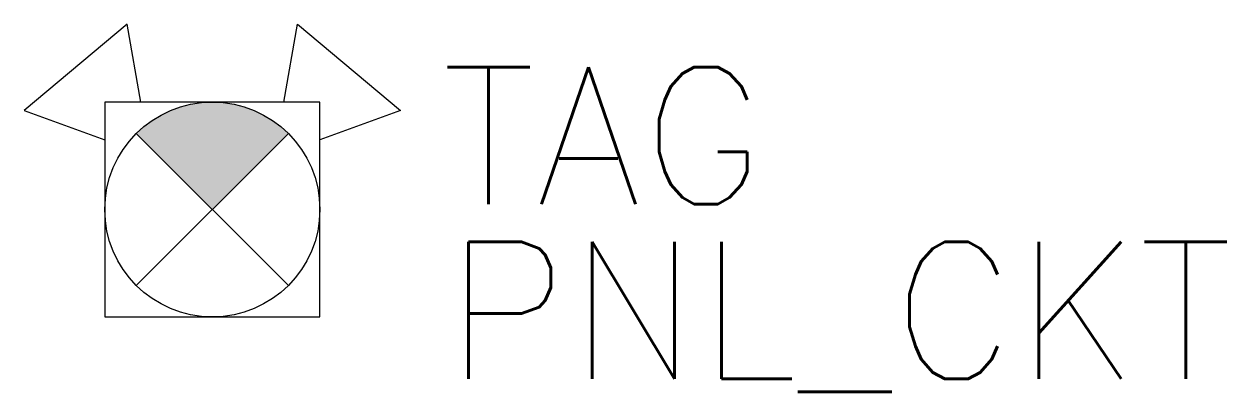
# Model space of a CAD drawing. Header units: inches. Extents: x -22.2 to 0.7, y -1.8 to 0.2.
# Drawn here: x -0.129 to 0.693, y -0.015 to 0.237 of the extents above; entities outside this region: 1.
import ezdxf
from ezdxf.enums import TextEntityAlignment as Align

# ---------------------------------------------------------------- set-up
doc = ezdxf.new("R2010")
doc.units = ezdxf.units.IN
doc.header["$LTSCALE"] = 12
doc.header["$MEASUREMENT"] = 0
doc.styles.get("Standard").update_dxf_attribs({"font": 'simplex.shx'})

msp = doc.modelspace()

# ---------------------------------------------------------------- hatches: boundary and pattern name
msp.add_hatch(color=256).paths.add_polyline_path([(-0.05197, 0.1622), (0, 0.11023), (0.05197, 0.1622, 0.414214)])
h = msp.add_hatch()
h.set_pattern_fill('ANSI31', color=256)
h.paths.add_polyline_path([(-22.13783, -1.74983), (-22.16522, -1.73473), (-22.16522, -1.76494)])

# ---------------------------------------------------------------- linework, layer by layer
for p, q in [((0.05197, 0.05825), (-0.05197, 0.1622)), ((-0.05197, 0.05825), (0.05197, 0.1622))]:
    msp.add_line(p, q)
at = {"linetype": 'ByBlock', "lineweight": -2}
for points in [[(-0.04889, 0.18373), (-0.0583, 0.23707), (-0.12868, 0.17802), (-0.0735, 0.15794)], [(0.04889, 0.18373), (0.0583, 0.23707), (0.12868, 0.17802), (0.0735, 0.15794)]]:
    msp.add_lwpolyline(points, dxfattribs=at)
msp.add_lwpolyline([(-0.0735, 0.03673), (0.0735, 0.03673), (0.0735, 0.18373), (-0.0735, 0.18373)], close=True, dxfattribs=at)
msp.add_circle((0, 0.11023), 0.0735)

# ---------------------------------------------------------------- texts
at = {"color": 0}
msp.add_attdef('TAG', text='E1', height=0.09375, dxfattribs=at).set_placement((0.15664, 0.08578), align=Align.BOTTOM_LEFT)
msp.add_attdef('PNL_CKT', text='LP-XXX, CKT. XX', height=0.09375, dxfattribs=at).set_placement((0.15906, 0.08811), align=Align.TOP_LEFT)

doc.saveas('drawing.dxf')
